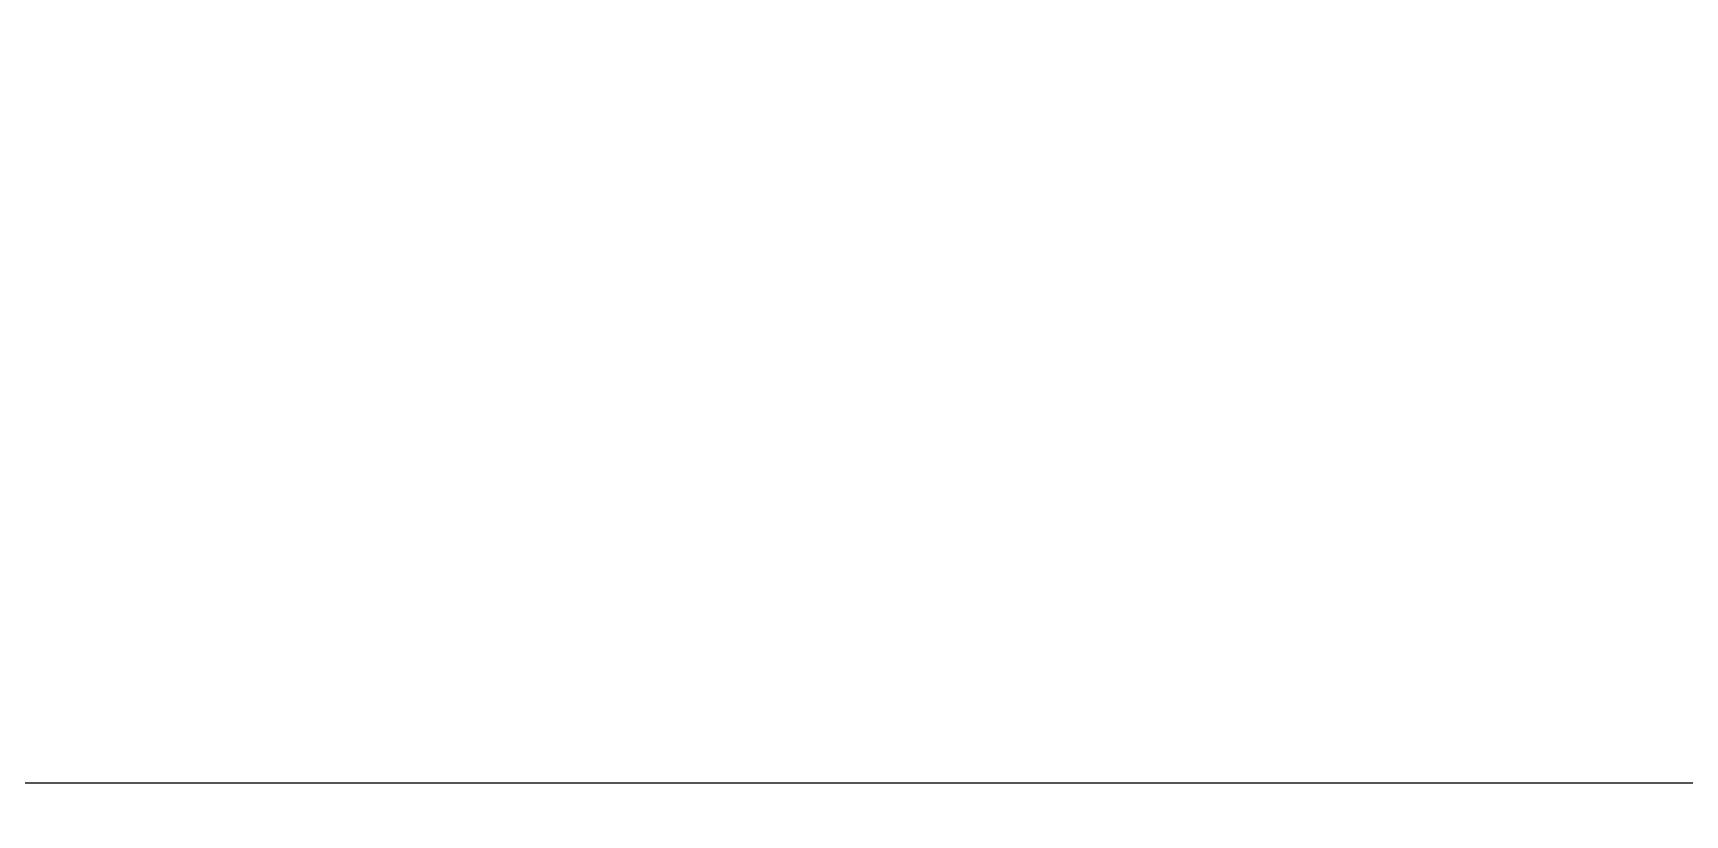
# Model space of a CAD drawing. Header units: metres. Extents: x -325 to 301, y -147 to 149.
# Drawn here: x 69.572 to 70.999, y 53.429 to 54.104 of the extents above; entities that cross this region are included whole.
import ezdxf

# ---------------------------------------------------------------- set-up
doc = ezdxf.new("R2010")
doc.units = ezdxf.units.M
doc.layers.add('-aux', color=50, linetype='Continuous', plot=False)
doc.layers.add('-AUX_MON', color=3, linetype='Continuous', plot=False)

msp = doc.modelspace()

# ---------------------------------------------------------------- linework, layer by layer
at = {"layer": '-aux'}
msp.add_lwpolyline([(12.23447743480324, 53.45694996906553), (142.2344774348032, 53.45694996906553)], dxfattribs=at)
at = {"layer": '-AUX_MON'}
msp.add_circle((69.77489013288522, 52.55433688148585), 2.127946726816823, dxfattribs=at)

doc.saveas('drawing.dxf')
